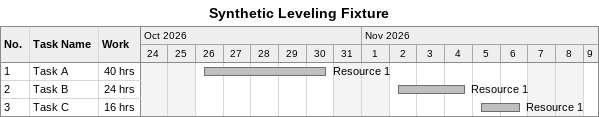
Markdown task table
Synthetic Leveling Fixture

| ID | Task | Start | Finish | Resources | Work (h) |
|---|---|---|---|---|---|
| 1 | Task A | 2026-10-26 | 2026-10-30 | Resource 1 | 40 |
| 2 | Task B | 2026-11-02 | 2026-11-04 | Resource 1 | 24 |
| 3 | Task C | 2026-11-05 | 2026-11-06 | Resource 1 | 16 |
